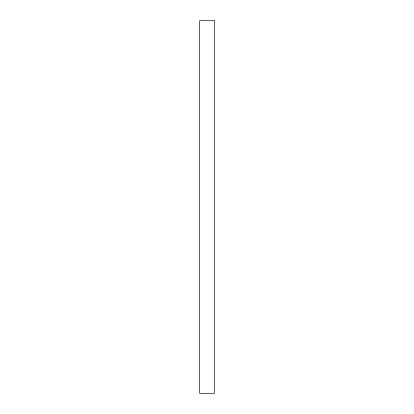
<?xml version="1.0" encoding="UTF-8"?>
<svg xmlns="http://www.w3.org/2000/svg" width="414" height="414" viewBox="0 0 414 414"><rect width="100%" height="100%" fill="white"/><g stroke="black" fill="none" stroke-linecap="round" stroke-linejoin="round"><path stroke-width="0.62" d="M214.364 20.7L199.636 20.7L199.636 393.3L214.364 393.3L214.364 20.7"/></g></svg>
